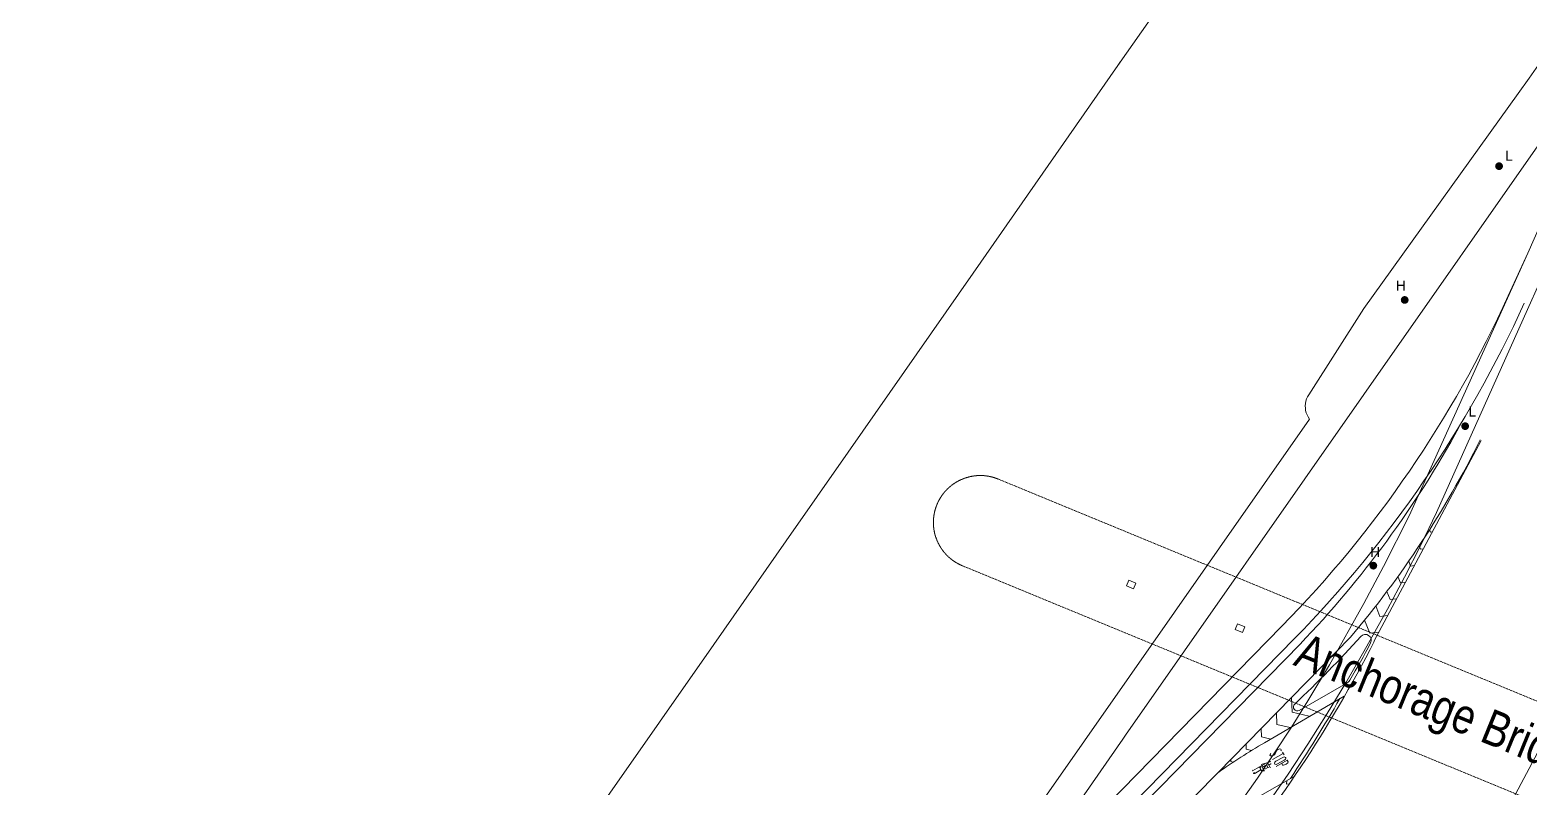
# Model space of a CAD drawing. Header units: millimetres. Extents: x 833924389 to 835767163, y 817400000 to 818811854.
# Drawn here: x 834329364 to 834521114, y 818507164 to 818604053 of the extents above; entities that cross this region are included whole.
import ezdxf

# ---------------------------------------------------------------- set-up
doc = ezdxf.new("R2010")
doc.units = ezdxf.units.MM
doc.header["$LTSCALE"] = 10
doc.header["$MEASUREMENT"] = 0
doc.linetypes.add('DGN Style 2', pattern=[15.39188, 9.235128, -6.156752])
doc.layers.add('01_Base_Plan', color=5, linetype='Continuous', lineweight=5)
doc.styles.add('11nw24c$0$Style-WORKING', font='WORKING.shx')
doc.styles.add('Foster01', font='arial.ttf', dxfattribs={"width": 0.8})

# ---------------------------------------------------------------- blocks, each defined once
blk = doc.blocks.new('11nw24c$0$UTILP')
at = {"layer": '01_Base_Plan', "linetype": 'Continuous', "lineweight": 13}
h = blk.add_hatch(color=256, dxfattribs=at)
edge = h.paths.add_edge_path()
edge.add_arc((0, 0), 0.5, 0, 360)
blk = doc.blocks.new('11nw24c$0$UTIFH')
at = {"layer": '01_Base_Plan', "linetype": 'Continuous', "lineweight": 13}
h = blk.add_hatch(color=256, dxfattribs=at)
edge = h.paths.add_edge_path()
edge.add_arc((0, 0), 0.5, 0, 360)

msp = doc.modelspace()

# ---------------------------------------------------------------- linework, layer by layer
at = {"layer": '01_Base_Plan'}
for p, q in [((834500000, 818644352), (834468512, 818599500)), ((834450000, 818572939), (834468512, 818599500)), ((834434013, 818550000), (834450000, 818572939)), ((834501284, 818525796), (834514982, 818551532)), ((834508510, 818539795), (834508389, 818540090)), ((834508510, 818539795), (834508750, 818539824)), ((834507242, 818537622), (834507065, 818538050)), ((834507242, 818537622), (834507602, 818537667)), ((834505973, 818535449), (834505729, 818536075)), ((834505973, 818535449), (834506448, 818535499)), ((834504663, 818533301), (834504347, 818534113)), ((834503353, 818531153), (834502945, 818532201)), ((834504663, 818533301), (834505315, 818533369)), ((834502043, 818529004), (834501510, 818530375)), ((834503353, 818531153), (834504181, 818531239)), ((834489503, 818527732), (834457630, 818495159)), ((834500734, 818526856), (834500085, 818528522)), ((834502043, 818529004), (834503048, 818529110)), ((834491111, 818526159), (834459238, 818493586)), ((834498267, 818526323), (834481302, 818508985)), ((834500734, 818526856), (834501944, 818526983)), ((834491826, 818525459), (834459765, 818492694)), ((834491732, 818516975), (834497721, 818520398)), ((834487267, 818512833), (834497450, 818518790)), ((834490798, 818516764), (834490741, 818518632)), ((834488845, 818515178), (834488800, 818516648)), ((834490798, 818516764), (834493011, 818516229)), ((834486892, 818513591), (834486859, 818514664)), ((834488845, 818515178), (834490565, 818514762)), ((834484939, 818512005), (834484918, 818512681)), ((834486892, 818513591), (834488075, 818513306)), ((834482986, 818510419), (834482977, 818510697)), ((834484939, 818512005), (834485611, 818511843)), ((834488076, 818511463), (834487993, 818511329)), ((834489684, 818511452), (834488289, 818510672)), ((834488803, 818511815), (834488643, 818511405)), ((834488748, 818510468), (834489617, 818510954)), ((834488942, 818510120), (834489811, 818510607)), ((834489390, 818511851), (834489359, 818511778)), ((834489587, 818511625), (834489784, 818511274)), ((834481302, 818508985), (834463343, 818490764)), ((834473065, 818498246), (834491183, 818508599)), ((834482986, 818510419), (834483279, 818510348)), ((834487222, 818509248), (834487018, 818509177)), ((834487182, 818509796), (834487368, 818509467)), ((834487719, 818509663), (834487330, 818509446)), ((834489598, 818509981), (834489476, 818510198)), ((834490089, 818507533), (834490126, 818507995)), ((834490446, 818507569), (834490089, 818507533))]:
    msp.add_line(p, q, dxfattribs=at)
at = {"layer": '01_Base_Plan', "linetype": 'Continuous'}
for p, q in [((834468512, 818599500), (834468877, 818600000)), ((834500000, 818557397), (834469511, 818513793))]:
    msp.add_line(p, q, dxfattribs=at)
at = {"layer": '01_Base_Plan', "linetype": 'ByBlock', "ltscale": 0.1}
for p, q in [((834469904, 818533636), (834469607, 818532894)), ((834470833, 818533264), (834469904, 818533636)), ((834470535, 818532522), (834469607, 818532894)), ((834470833, 818533264), (834470535, 818532522)), ((834483828, 818528057), (834483530, 818527314)), ((834484756, 818527685), (834483828, 818528057)), ((834484459, 818526942), (834483530, 818527314)), ((834484756, 818527685), (834484459, 818526942))]:
    msp.add_line(p, q, dxfattribs=at)
at = {"layer": '01_Base_Plan', "linetype": 'Continuous', "flags": 128}
for points in [[(834367891, 818455400), (834416833, 818525394), (834426109, 818538660), (834434013, 818550000), (834450000, 818572939), (834468512, 818599500), (834468877, 818600000)], [(834500000, 818568427), (834519709, 818595914), (834521118, 818597898), (834522618, 818600000)], [(834500000, 818568427), (834519709, 818595914), (834521118, 818597898), (834522618, 818600000)], [(834500000, 818530671), (834502515, 818535400), (834505799, 818541893), (834520941, 818575506), (834529636, 818595059), (834531841, 818600000)], [(834535117, 818600000), (834534046, 818597604), (834509278, 818542294), (834507262, 818538137), (834505173, 818534016), (834503012, 818529932), (834500000, 818524510)], [(834500000, 818469788), (834538770, 818542740), (834550000, 818564906), (834558299, 818581288), (834567375, 818600000)], [(834527785, 818599208), (834524927, 818593047), (834500000, 818557397)], [(834527785, 818599207), (834524927, 818593047), (834500000, 818557397)], [(834518446, 818570014), (834520941, 818575506), (834529636, 818595059), (834531841, 818600000)], [(834500000, 818568427), (834492936, 818557375), (834492787, 818557115), (834492667, 818556841), (834492577, 818556555), (834492519, 818556260), (834492494, 818555962), (834492501, 818555662), (834492540, 818555364), (834492612, 818555073), (834492715, 818554792), (834492848, 818554523), (834493035, 818554236), (834458505, 818504839), (834449961, 818492617), (834446208, 818487249), (834389860, 818406642)], [(834500000, 818568427), (834492936, 818557375), (834492787, 818557115), (834492667, 818556841), (834492577, 818556554), (834492519, 818556260), (834492494, 818555962), (834492501, 818555662), (834492540, 818555365), (834492612, 818555073), (834492715, 818554792), (834492848, 818554523), (834493035, 818554236), (834458505, 818504839), (834449961, 818492617)], [(834538770, 818542740), (834500000, 818469788)], [(834469511, 818513793), (834469159, 818513281), (834462064, 818503083), (834453210, 818490357)]]:
    msp.add_lwpolyline(points, dxfattribs=at)
at = {"layer": '01_Base_Plan', "flags": 128}
for points in [[(834367891, 818455400), (834416833, 818525394), (834426109, 818538660), (834434013, 818550000), (834450000, 818572939), (834468512, 818599500), (834468877, 818600000)], [(834500000, 818568427), (834492936, 818557375), (834492787, 818557115), (834492667, 818556841), (834492577, 818556555), (834492519, 818556260), (834492494, 818555962), (834492501, 818555662), (834492540, 818555364), (834492612, 818555073), (834492715, 818554792), (834492848, 818554523), (834493035, 818554236), (834458505, 818504839), (834449961, 818492617), (834446208, 818487249), (834389860, 818406642)], [(834500000, 818557397), (834469511, 818513793), (834469159, 818513281), (834462064, 818503083), (834453210, 818490357)], [(834416833, 818525394), (834426109, 818538660), (834434013, 818550000)], [(834468909, 818486380), (834476961, 818495736), (834476995, 818495775), (834479418, 818498849), (834481788, 818501964), (834484103, 818505120), (834486363, 818508316), (834488567, 818511551), (834490713, 818514824), (834492841, 818518195), (834495575, 818522801), (834500000, 818530671)], [(834329364, 818400000), (834352191, 818432825), (834367891, 818455400), (834416833, 818525394)], [(834352191, 818432825), (834367891, 818455400), (834416833, 818525394)], [(834500000, 818524510), (834497674, 818520518), (834495279, 818516567), (834492816, 818512659), (834490284, 818508794), (834486178, 818502821), (834484707, 818500729), (834483199, 818498664), (834481656, 818496625), (834480078, 818494614), (834479838, 818494317), (834478349, 818492475), (834476833, 818490646), (834475377, 818488804)], [(834487993, 818511329), (834487981, 818511251), (834488035, 818511152), (834488170, 818511140), (834488372, 818511194), (834488491, 818511262), (834488643, 818511405)], [(834488748, 818510468), (834488654, 818510405), (834488605, 818510338), (834488568, 818510247), (834488562, 818510181), (834488602, 818510110), (834488645, 818510086), (834488771, 818510068), (834488836, 818510080), (834488942, 818510120)], [(834488773, 818509806), (834490168, 818510587), (834490291, 818510368)], [(834489390, 818511851), (834489419, 818511926), (834489371, 818512013), (834489209, 818512043), (834489010, 818511985), (834488956, 818511954), (834488803, 818511815)], [(834489617, 818510954), (834489722, 818511001), (834489803, 818511010), (834489898, 818510992), (834489959, 818510962), (834489998, 818510890), (834489998, 818510842), (834489946, 818510726), (834489903, 818510676), (834489811, 818510607)], [(834487321, 818510158), (834487242, 818510083), (834485740, 818509241), (834485819, 818509316)], [(834486821, 818509352), (834486172, 818508988), (834486043, 818508916), (834485955, 818508897), (834485881, 818508898), (834485867, 818508924), (834485970, 818509001), (834485975, 818509037), (834485971, 818509086)], [(834487019, 818509872), (834486962, 818509797), (834486768, 818509712), (834486647, 818509664), (834486560, 818509647)], [(834486756, 818509600), (834486719, 818509536), (834486920, 818509176), (834486977, 818509249)], [(834488052, 818510461), (834487973, 818510386), (834487832, 818510337), (834487317, 818510165), (834486997, 818510082), (834486850, 818510042)], [(834486924, 818509778), (834487235, 818509225), (834487267, 818509296)], [(834487619, 818510060), (834487610, 818510034), (834487108, 818509754)], [(834487535, 818509993), (834487746, 818509615), (834487780, 818509687)], [(834487708, 818510248), (834487700, 818510222), (834488000, 818509685), (834488028, 818509722)], [(834488109, 818510187), (834488094, 818510126), (834487836, 818509982)], [(834490291, 818510368), (834490273, 818510272), (834490067, 818510097), (834489948, 818510029), (834489691, 818509945), (834489598, 818509981)]]:
    msp.add_lwpolyline(points, dxfattribs=at)
at = {"layer": '01_Base_Plan', "linetype": 'DGN Style 2', "flags": 128}
msp.add_lwpolyline([(834448639, 818535483), (834448639, 818535483), (834592131, 818476308), (834596706, 818487402), (834453214, 818546577, 1)], format="xyb", close=True, dxfattribs=at)
at = {"layer": '01_Base_Plan'}
for centre, radius, start, end in [((834383899, 818631066), 147750, 315.62244, 335.59325), ((834383899, 818631066), 150000, 315.62244, 335.59325), ((834397806, 818615736), 130344, 316.16384, 331.31505), ((834402328, 818607463), 125651, 319.77722, 333.60386), ((834383899, 818631066), 156000, 313.42771, 317.88368), ((834500174, 818525944), 750, 332.94258, 137.88368), ((834358531, 818598567), 160256, 319.68232, 332.98858), ((834440285, 818556418), 67946, 328.435, 333.02982), ((834497101, 818521483), 1250, 299.74591, 329.59579), ((834315510, 818623661), 209700, 326.61499, 329.89688), ((834491483, 818517409), 500, 133.42771, 299.74591), ((834525669, 818446766), 76417, 120.16765, 125.49212)]:
    msp.add_arc(centre, radius, start, end, dxfattribs=at)
at = {"layer": '01_Base_Plan', "linetype": 'DGN Style 2'}
msp.add_arc((834450927, 818541030), 6000, 67.58899, 247.58899, dxfattribs=at)

# ---------------------------------------------------------------- block references
at = {"layer": '01_Base_Plan', "color": 0, "linetype": 'Continuous', "xscale": 1000, "yscale": 1000, "zscale": 1000}
for name, p in [('11nw24c$0$UTILP', (834517283, 818586622)), ('11nw24c$0$UTIFH', (834505212, 818569500)), ('11nw24c$0$UTILP', (834512948, 818553344)), ('11nw24c$0$UTIFH', (834501198, 818535496))]:
    msp.add_blockref(name, p, dxfattribs=at)

# ---------------------------------------------------------------- texts
at = {"layer": '01_Base_Plan', "linetype": 'Continuous', "style": '11nw24c$0$Style-WORKING'}
for s, p in [('L', (834518083, 818587322)), ('H', (834504074, 818570686)), ('L', (834513380, 818554575)), ('H', (834500790, 818536593))]:
    msp.add_text(s, height=1300, dxfattribs=at).set_placement(p)
at = {"layer": '01_Base_Plan', "linetype": 'DGN Style 2', "insert": (834492521, 818526988), "char_height": 4500, "width": 417753.64, "attachment_point": 1, "rotation": 337.81995, "line_spacing_factor": 0.779643, "style": 'Foster01'}
msp.add_mtext('Anchorage Bridge at +20.0', dxfattribs=at)

doc.saveas('drawing.dxf')
